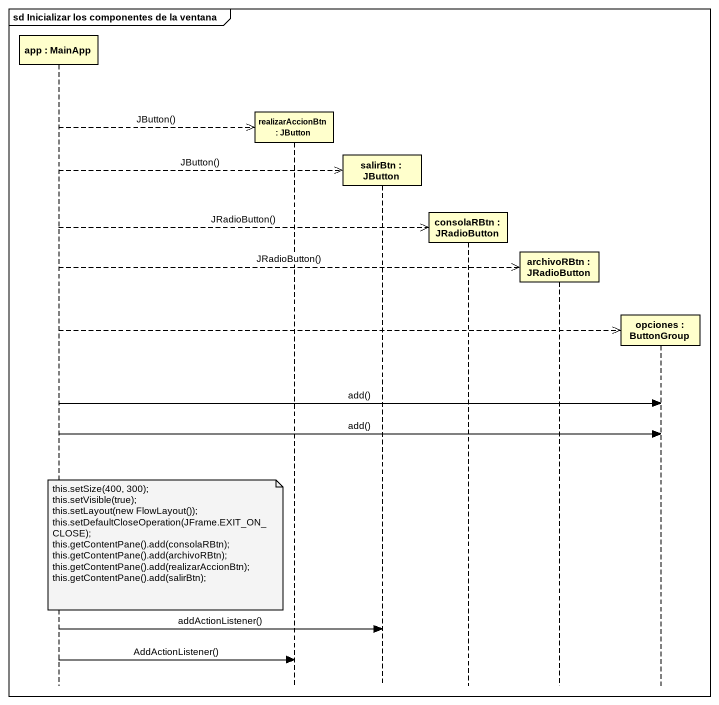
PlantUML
@startuml
mainframe sd Inicializar los componentes de la ventana
hide footbox
participant "app : MainApp" as app
participant "realizarAccionBtn : JButton" as realizarAccionBtn
participant "salirBtn : JButton" as salirBtn
participant "consolaRBtn : JRadioButton" as consolaRBtn
participant "archivoRBtn : JRadioButton" as archivoRBtn
participant "opciones : ButtonGroup" as opciones

app -->> realizarAccionBtn ** : JButton()
app -->> salirBtn ** : JButton()
app -->> consolaRBtn ** : JRadioButton()
app -->> archivoRBtn ** : JRadioButton()
app -->> opciones **
app -> opciones : add()
app -> opciones : add()
note over app
  this.setSize(400, 300);
  this.setVisible(true);
  this.setLayout(new FlowLayout());
  this.setDefaultCloseOperation(JFrame.EXIT_ON_CLOSE);
  this.getContentPane().add(consolaRBtn);
  this.getContentPane().add(archivoRBtn);
  this.getContentPane().add(realizarAccionBtn);
  this.getContentPane().add(salirBtn);
end note
app -> salirBtn : addActionListener()
app -> realizarAccionBtn : AddActionListener()
@enduml
